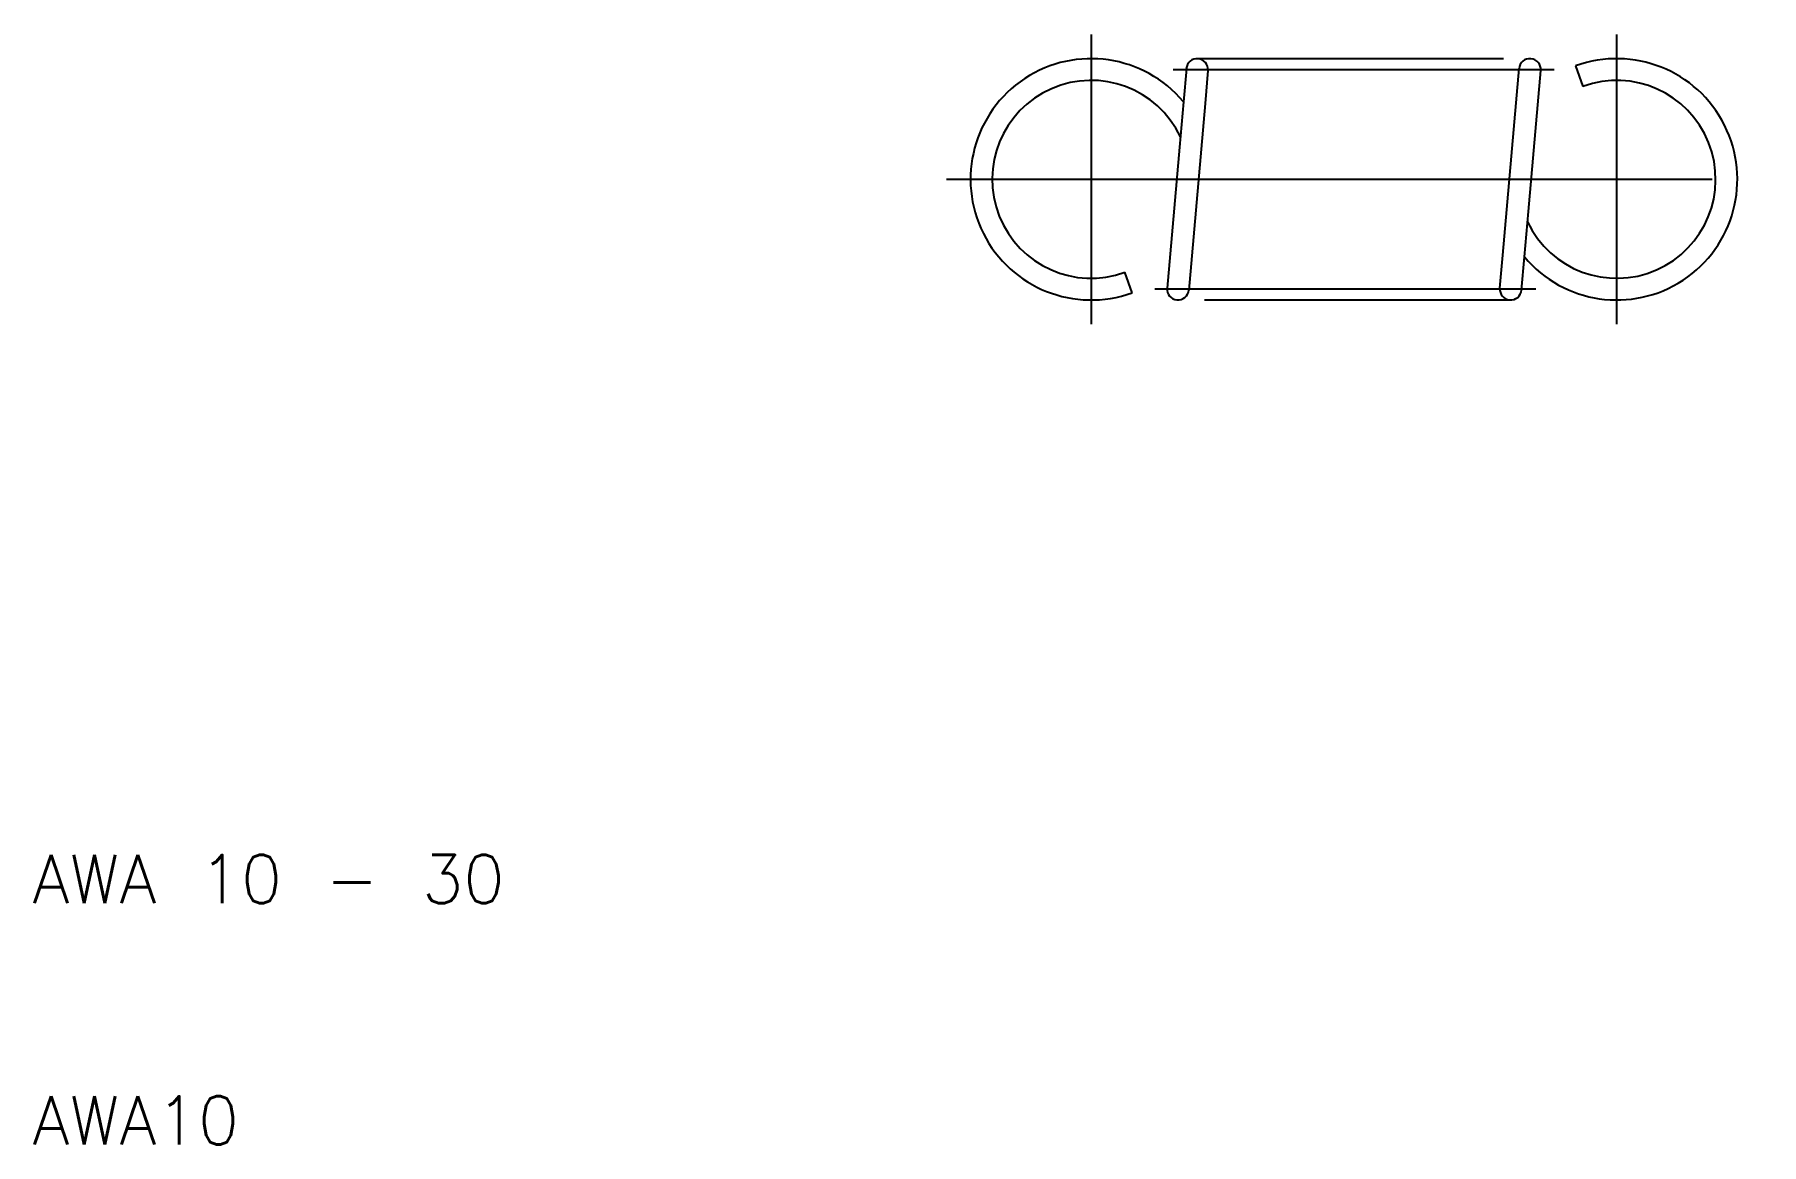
# Model space of a CAD drawing. Extents: x 10.1 to 81.7, y 10 to 56.
import ezdxf

# ---------------------------------------------------------------- set-up
doc = ezdxf.new("R2010")
doc.units = 0
doc.linetypes.add('CENTER', pattern=[50.8, 31.75, -6.35, 6.35, -6.35])
doc.linetypes.add('DASHED', pattern=[19.05, 12.7, -6.35])
doc.layers.get('0').update_dxf_attribs({"linetype": 'CONTINUOUS'})
doc.layers.add('CENTER', color=1, linetype='CENTER')
doc.styles.get("Standard").update_dxf_attribs({"font": 'txt.shx'})

msp = doc.modelspace()

# ---------------------------------------------------------------- linework, layer by layer
at = {"color": 7, "linetype": 'CONTINUOUS'}
for p, q in [((57.85, 54.591), (57.729, 53.215)), ((58.746, 54.512), (58.626, 53.137)), ((71.139, 48.745), (71.65, 54.591)), ((72.035, 48.666), (72.547, 54.512)), ((73.99, 54.698), (74.298, 53.853)), ((57.729, 53.215), (57.565, 51.334)), ((58.626, 53.137), (58.461, 51.255)), ((57.565, 51.334), (57.053, 45.488)), ((58.461, 51.255), (57.95, 45.409)), ((70.974, 46.863), (71.139, 48.745)), ((71.871, 46.785), (72.035, 48.666)), ((70.854, 45.488), (70.974, 46.863)), ((71.75, 45.409), (71.871, 46.785))]:
    msp.add_line(p, q, dxfattribs=at)
at = {"color": 3, "linetype": 'DASHED'}
for p, q in [((58.298, 55.002), (72.098, 55.002)), ((71.302, 44.998), (57.502, 44.998))]:
    msp.add_line(p, q, dxfattribs=at)
msp.add_line((55.61, 45.302), (55.302, 46.147))
at = {"color": 7, "linetype": 'CONTINUOUS'}
for centre, radius, start, end in [((53.9, 50), 5, 40.01513, 290), ((58.298, 54.552), 0.45, 355, 175), ((72.098, 54.552), 0.45, 355, 175), ((75.7, 50), 5, 220.01513, 110), ((53.9, 50), 4.1, 25.44707, 290), ((75.7, 50), 4.1, 205.44707, 110), ((57.502, 45.448), 0.45, 175, 355), ((71.302, 45.448), 0.45, 175, 355)]:
    msp.add_arc(centre, radius, start, end, dxfattribs=at)
at = {"layer": 'CENTER'}
for p, q in [((53.9, 56), (53.9, 44)), ((75.7, 44), (75.7, 56)), ((57.309, 54.552), (73.109, 54.552)), ((47.9, 50), (81.7, 50)), ((72.35, 45.448), (56.548, 45.448))]:
    msp.add_line(p, q, dxfattribs=at)

# ---------------------------------------------------------------- texts
for s, p in [('AWA 10 - 30', (10, 20)), ('AWA10', (10, 10))]:
    msp.add_text(s, height=2).set_placement(p)

doc.saveas('drawing.dxf')
